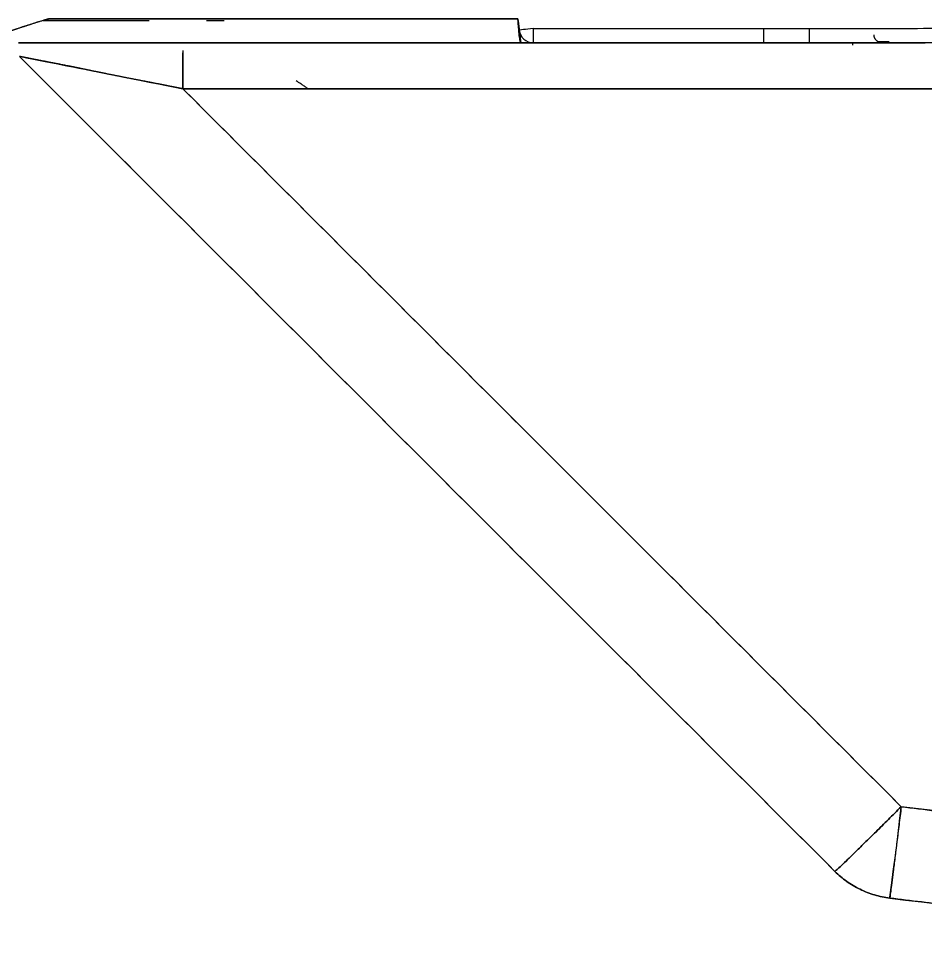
# Model space of a CAD drawing. Extents: x 86520 to 160660, y -2551 to 2752.
# Drawn here: x 86816.68 to 86836, y 1528.89 to 1548.97 of the extents above; entities that cross this region are included whole.
import ezdxf

# ---------------------------------------------------------------- set-up
doc = ezdxf.new("R2010")
doc.units = 0
doc.header["$LTSCALE"] = 10
doc.header["$MEASUREMENT"] = 0
doc.layers.add('1', color=7, linetype='CONTINUOUS')

msp = doc.modelspace()

# ---------------------------------------------------------------- linework, layer by layer
at = {"layer": '1', "color": 7, "linetype": 'CONTINUOUS'}
for p, q in [((86817.3203, 1548.9352), (86817.202, 1548.9352)), ((86827.6491, 1548.7665), (86827.6491, 1548.4613)), ((86827.6491, 1548.7665), (86832.5542, 1548.7665)), ((86832.5542, 1548.7665), (86832.5542, 1548.4613)), ((86832.5542, 1548.7665), (86833.5304, 1548.7665)), ((86833.5304, 1548.7665), (86833.5304, 1548.4613)), ((86832.5542, 1548.4613), (86827.6491, 1548.4613)), ((86833.5304, 1548.4613), (86832.5542, 1548.4613)), ((86853.2274, 1548.4613), (86833.5304, 1548.4613)), ((86834.4555, 1548.4613), (86834.4555, 1548.4084))]:
    msp.add_line(p, q, dxfattribs=at)
msp.add_arc((86827.6491, 1548.7613), 0.3, 187, 270, dxfattribs=at)
msp.add_ellipse((86827.6491, 1548.7613), major_axis=(0.2978, 0.0366), ratio=0.0173224, start_param=1.5686694, end_param=3.1415927, dxfattribs=at)
for points, degree, knots in [([(86816.2988, 1548.6445), (86816.2997, 1548.6449), (86816.3016, 1548.6455), (86816.3049, 1548.6467), (86816.3083, 1548.6479), (86816.3121, 1548.6491), (86816.3162, 1548.6505), (86816.3206, 1548.652), (86816.3253, 1548.6535), (86816.3303, 1548.6552), (86816.3356, 1548.6569), (86816.3412, 1548.6588), (86816.3472, 1548.6607), (86816.3534, 1548.6628), (86816.36, 1548.6649), (86816.367, 1548.6672), (86816.3742, 1548.6696), (86816.3818, 1548.6721), (86816.3897, 1548.6747), (86816.398, 1548.6774), (86816.4066, 1548.6803), (86816.4155, 1548.6833), (86816.4248, 1548.6863), (86816.4345, 1548.6895), (86816.4444, 1548.6929), (86816.4547, 1548.6963), (86816.4654, 1548.6998), (86816.4764, 1548.7035), (86816.4878, 1548.7073), (86816.4995, 1548.7112), (86816.5115, 1548.7152), (86816.5239, 1548.7193), (86816.5366, 1548.7235), (86816.5497, 1548.7279), (86816.5631, 1548.7323), (86816.5769, 1548.7368), (86816.5909, 1548.7415), (86816.6053, 1548.7462), (86816.6201, 1548.751), (86816.6351, 1548.7559), (86816.6504, 1548.7608), (86816.6699, 1548.7671), (86816.6937, 1548.7748), (86816.7219, 1548.784), (86816.7508, 1548.7935), (86816.7801, 1548.8032), (86816.81, 1548.8132), (86816.8403, 1548.8233), (86816.871, 1548.8335), (86816.9021, 1548.8439), (86816.9335, 1548.8542), (86816.9651, 1548.8646), (86816.997, 1548.875), (86817.0292, 1548.8853), (86817.0614, 1548.8955), (86817.0938, 1548.9056), (86817.1262, 1548.9155), (86817.1587, 1548.9253), (86817.1912, 1548.9348), (86817.2236, 1548.9441), (86817.2559, 1548.953), (86817.2882, 1548.9617), (86817.3096, 1548.9673), (86817.3204, 1548.97)], 3, [0, 0, 0, 0, 0.0106905, 0.021479, 0.032366, 0.0433515, 0.0544357, 0.0656186, 0.0769002, 0.0882805, 0.0997592, 0.1113363, 0.1230113, 0.134784, 0.1466539, 0.1586205, 0.1706833, 0.1828416, 0.1950948, 0.2074421, 0.2198826, 0.2324154, 0.2450396, 0.2577541, 0.2705579, 0.2834498, 0.2964284, 0.3094926, 0.322641, 0.3358722, 0.3491846, 0.3625768, 0.3760472, 0.389594, 0.4032158, 0.4169106, 0.4306767, 0.4445123, 0.4584155, 0.4723844, 0.4864171, 0.5005115, 0.5249161, 0.5493282, 0.5737354, 0.5981257, 0.6224872, 0.6468081, 0.6710771, 0.6952832, 0.7194156, 0.7434642, 0.767419, 0.7912706, 0.8150102, 0.8386294, 0.8621202, 0.8854754, 0.9086882, 0.9317525, 0.9546624, 0.9774131, 1, 1, 1, 1]), ([(86827.3837, 1548.4613), (86827.3811, 1548.4613), (86827.3785, 1548.4646), (86827.3732, 1548.4777), (86827.3706, 1548.4874), (86827.3654, 1548.513), (86827.3628, 1548.5288), (86827.3576, 1548.566), (86827.355, 1548.5873), (86827.3498, 1548.6345), (86827.3472, 1548.6604), (86827.342, 1548.7158), (86827.3394, 1548.7453), (86827.3342, 1548.8068), (86827.3316, 1548.8387), (86827.3264, 1548.9038), (86827.3238, 1548.937), (86827.3212, 1548.97)], 3, [0, 0, 0, 0, 0.125, 0.125, 0.25, 0.25, 0.375, 0.375, 0.5, 0.5, 0.625, 0.625, 0.75, 0.75, 0.875, 0.875, 1, 1, 1, 1]), ([(86833.5304, 1548.7665), (86834.2207, 1548.7667), (86834.9065, 1548.7669), (86836.2619, 1548.7674), (86836.9316, 1548.7676), (86838.2483, 1548.768), (86838.8953, 1548.7682), (86840.161, 1548.7685), (86840.7796, 1548.7687), (86841.9833, 1548.7688), (86842.5684, 1548.7689), (86843.7007, 1548.7689), (86844.2479, 1548.7689), (86845.3006, 1548.7689), (86845.8061, 1548.7688), (86846.7725, 1548.7687), (86847.2334, 1548.7687), (86848.1081, 1548.7687), (86848.5283, 1548.7687), (86849.329, 1548.7688), (86849.7095, 1548.7689), (86850.4251, 1548.7689), (86850.7604, 1548.7689), (86851.3803, 1548.7689), (86851.665, 1548.7688), (86852.1788, 1548.7687), (86852.4079, 1548.7685), (86852.8058, 1548.7682), (86852.9746, 1548.768), (86853.2475, 1548.7676), (86853.3517, 1548.7674), (86853.4916, 1548.7669), (86853.5274, 1548.7667), (86853.5274, 1548.7665)], 3, [0, 0, 0, 0, 0.0625, 0.0625, 0.125, 0.125, 0.1875, 0.1875, 0.25, 0.25, 0.3125, 0.3125, 0.375, 0.375, 0.4375, 0.4375, 0.5, 0.5, 0.5625, 0.5625, 0.625, 0.625, 0.6875, 0.6875, 0.75, 0.75, 0.8125, 0.8125, 0.875, 0.875, 0.9375, 0.9375, 1, 1, 1, 1]), ([(86834.9064, 1548.6265), (86834.9064, 1548.6246), (86834.9065, 1548.6208), (86834.9068, 1548.6151), (86834.9074, 1548.6094), (86834.9083, 1548.6037), (86834.9094, 1548.598), (86834.9108, 1548.5922), (86834.9124, 1548.5865), (86834.9143, 1548.5807), (86834.9164, 1548.575), (86834.9188, 1548.5694), (86834.9214, 1548.5637), (86834.9243, 1548.5581), (86834.9274, 1548.5526), (86834.9308, 1548.5471), (86834.9345, 1548.5417), (86834.9384, 1548.5363), (86834.9425, 1548.5311), (86834.947, 1548.526), (86834.9516, 1548.5209), (86834.9566, 1548.516), (86834.9618, 1548.5113), (86834.9672, 1548.5066), (86834.973, 1548.5022), (86834.9789, 1548.4978), (86834.9852, 1548.4937), (86834.9917, 1548.4898), (86834.9985, 1548.486), (86835.0031, 1548.4837), (86835.0055, 1548.4826)], 3, [0, 0, 0, 0, 0.0266781, 0.0538691, 0.0815979, 0.1098881, 0.1387621, 0.1682408, 0.1983439, 0.2290902, 0.2604971, 0.292581, 0.3253577, 0.3588416, 0.3930465, 0.4279855, 0.4636708, 0.5001139, 0.5373258, 0.5753169, 0.6140967, 0.6536747, 0.6940597, 0.7352598, 0.7772832, 0.8201373, 0.8638293, 0.9083661, 0.9537543, 1, 1, 1, 1]), ([(86817.3204, 1548.4613), (86817.0157, 1548.4613), (86816.816, 1548.4613), (86816.7062, 1548.4613), (86816.6754, 1548.4613)], 2, [0, 0, 0, 0.6666667, 0.6666667, 1, 1, 1]), ([(86835.0055, 1548.4826), (86835.0073, 1548.4826), (86835.0109, 1548.4825), (86835.0164, 1548.4822), (86835.0218, 1548.4816), (86835.0272, 1548.4807), (86835.0325, 1548.4796), (86835.0379, 1548.4783), (86835.0432, 1548.4767), (86835.0486, 1548.4749), (86835.0539, 1548.4728), (86835.0574, 1548.4713), (86835.0591, 1548.4705)], 3, [0, 0, 0, 0, 0.0983545, 0.1965568, 0.2948037, 0.3932923, 0.4922177, 0.5917728, 0.6921468, 0.7935243, 0.8960843, 1, 1, 1, 1]), ([(86835.0591, 1548.4705), (86835.0623, 1548.469), (86835.0656, 1548.4677), (86835.0792, 1548.4631), (86835.0901, 1548.4613), (86835.101, 1548.4613)], 3, [0, 0, 0, 0, 0.2438853, 0.2438853, 1, 1, 1, 1]), ([(86835.1751, 1548.4613), (86835.1863, 1548.4613), (86835.1972, 1548.4631), (86835.2183, 1548.4704), (86835.228, 1548.4757), (86835.2368, 1548.4826)], 3, [0, 0, 0, 0, 0.5, 0.5, 1, 1, 1, 1]), ([(86820.1796, 1548.2964), (86820.1796, 1548.2964), (86820.1796, 1548.2964), (86820.1796, 1548.2608), (86820.1796, 1548.2199), (86820.1796, 1548.1292), (86820.1796, 1548.0793), (86820.1796, 1547.9725), (86820.1796, 1547.9155), (86820.1796, 1547.7966), (86820.1796, 1547.7346), (86820.1796, 1547.6081), (86820.1796, 1547.5435), (86820.1796, 1547.4788)], 3, [0, 0, 0, 0, 0.0000008, 0.0000008, 0.2000006, 0.2000006, 0.4000005, 0.4000005, 0.6000003, 0.6000003, 0.8000002, 0.8000002, 1, 1, 1, 1]), ([(86816.6965, 1548.1684), (86816.6942, 1548.1707), (86817.0668, 1548.098), (86818.3542, 1547.8431), (86819.2588, 1547.6629), (86820.1796, 1547.4788)], 3, [0, 0, 0, 0, 0.5, 0.5, 1, 1, 1, 1]), ([(86820.1796, 1547.4788), (86820.1673, 1547.4812), (86820.1426, 1547.4862), (86820.1057, 1547.4935), (86820.069, 1547.5008), (86820.0325, 1547.508), (86819.9963, 1547.5151), (86819.9602, 1547.5222), (86819.9244, 1547.5293), (86819.8889, 1547.5362), (86819.8535, 1547.5431), (86819.8184, 1547.55), (86819.7835, 1547.5567), (86819.7489, 1547.5635), (86819.7144, 1547.5702), (86819.6803, 1547.5768), (86819.6463, 1547.5834), (86819.6126, 1547.5899), (86819.5791, 1547.5964), (86819.5459, 1547.6028), (86819.5129, 1547.6092), (86819.4801, 1547.6155), (86819.4476, 1547.6218), (86819.4153, 1547.628), (86819.3833, 1547.6342), (86819.3515, 1547.6403), (86819.3199, 1547.6464), (86819.2886, 1547.6525), (86819.2576, 1547.6585), (86819.2268, 1547.6644), (86819.1962, 1547.6704), (86819.1659, 1547.6762), (86819.1358, 1547.6821), (86819.106, 1547.6879), (86819.0764, 1547.6936), (86819.0471, 1547.6994), (86819.018, 1547.705), (86818.9891, 1547.7107), (86818.9605, 1547.7163), (86818.9322, 1547.7218), (86818.9041, 1547.7273), (86818.8763, 1547.7328), (86818.8487, 1547.7383), (86818.8213, 1547.7437), (86818.7943, 1547.749), (86818.7674, 1547.7543), (86818.7408, 1547.7596), (86818.7145, 1547.7649), (86818.6884, 1547.7701), (86818.6625, 1547.7752), (86818.637, 1547.7804), (86818.6116, 1547.7854), (86818.5865, 1547.7905), (86818.5617, 1547.7955), (86818.5371, 1547.8005), (86818.5127, 1547.8054), (86818.4886, 1547.8103), (86818.4648, 1547.8151), (86818.4412, 1547.8199), (86818.4179, 1547.8247), (86818.3948, 1547.8294), (86818.3719, 1547.8341), (86818.3493, 1547.8387), (86818.3269, 1547.8433), (86818.3048, 1547.8478), (86818.283, 1547.8523), (86818.2613, 1547.8568), (86818.24, 1547.8612), (86818.2188, 1547.8656), (86818.1979, 1547.8699), (86818.1773, 1547.8742), (86818.1569, 1547.8784), (86818.1368, 1547.8826), (86818.1169, 1547.8868), (86818.0972, 1547.8909), (86818.0778, 1547.8949), (86818.0586, 1547.8989), (86818.0396, 1547.9029), (86818.0209, 1547.9068), (86818.0025, 1547.9106), (86817.9843, 1547.9144), (86817.9663, 1547.9181), (86817.9485, 1547.9218), (86817.931, 1547.9255), (86817.9138, 1547.9291), (86817.8967, 1547.9326), (86817.8799, 1547.9361), (86817.8634, 1547.9395), (86817.847, 1547.9429), (86817.8309, 1547.9462), (86817.8151, 1547.9494), (86817.7995, 1547.9526), (86817.7841, 1547.9557), (86817.7689, 1547.9588), (86817.754, 1547.9618), (86817.7393, 1547.9648), (86817.7248, 1547.9677), (86817.7006, 1547.9725), (86817.6669, 1547.9791), (86817.6242, 1547.9876), (86817.5823, 1547.9958), (86817.5415, 1548.0038), (86817.5015, 1548.0116), (86817.4625, 1548.0192), (86817.4245, 1548.0266), (86817.3874, 1548.0338), (86817.3513, 1548.0408), (86817.3162, 1548.0476), (86817.282, 1548.0542), (86817.2487, 1548.0606), (86817.2165, 1548.0668), (86817.1852, 1548.0729), (86817.1548, 1548.0788), (86817.1255, 1548.0844), (86817.0971, 1548.0899), (86817.0696, 1548.0952), (86817.0432, 1548.1003), (86817.0177, 1548.1053), (86816.9932, 1548.11), (86816.9697, 1548.1146), (86816.9471, 1548.119), (86816.9256, 1548.1232), (86816.905, 1548.1273), (86816.8853, 1548.1311), (86816.8667, 1548.1348), (86816.849, 1548.1383), (86816.8323, 1548.1416), (86816.8166, 1548.1447), (86816.8018, 1548.1476), (86816.788, 1548.1504), (86816.7752, 1548.153), (86816.7634, 1548.1553), (86816.7525, 1548.1575), (86816.7426, 1548.1595), (86816.7336, 1548.1613), (86816.7257, 1548.1629), (86816.7186, 1548.1643), (86816.7126, 1548.1655), (86816.7075, 1548.1665), (86816.7033, 1548.1673), (86816.7002, 1548.1679), (86816.6979, 1548.1683), (86816.6966, 1548.1685), (86816.6965, 1548.1684), (86816.6965, 1548.1684)], 3, [0, 0, 0, 0, 0.008552, 0.0170529, 0.0255025, 0.0339008, 0.042248, 0.050544, 0.0587887, 0.0669823, 0.0751247, 0.0832159, 0.0912559, 0.0992447, 0.1071824, 0.115069, 0.1229044, 0.1306886, 0.1384218, 0.1461038, 0.1537346, 0.1613144, 0.1688431, 0.1763207, 0.1837472, 0.1911226, 0.1984469, 0.2057202, 0.2129424, 0.2201136, 0.2272338, 0.2343029, 0.241321, 0.2482881, 0.2552043, 0.2620694, 0.2688836, 0.2756468, 0.282359, 0.2890203, 0.2956307, 0.3021902, 0.3086987, 0.3151564, 0.3215632, 0.3279191, 0.3342242, 0.3404784, 0.3466818, 0.3528344, 0.3589362, 0.3649873, 0.3709875, 0.376937, 0.3828358, 0.3886838, 0.3944812, 0.4002279, 0.4059239, 0.4115692, 0.417164, 0.4227081, 0.4282017, 0.4336446, 0.4390371, 0.444379, 0.4496704, 0.4549113, 0.4601018, 0.4652418, 0.4703315, 0.4753707, 0.4803597, 0.4852983, 0.4901865, 0.4950246, 0.4998124, 0.50455, 0.5092374, 0.5138746, 0.5184618, 0.5229989, 0.527486, 0.5319231, 0.5363102, 0.5406474, 0.5449347, 0.5491722, 0.5533599, 0.5574979, 0.5615862, 0.5656248, 0.5696139, 0.5735534, 0.5774435, 0.5812841, 0.5850754, 0.5888173, 0.6003629, 0.6117642, 0.6230225, 0.6341391, 0.6451153, 0.6559524, 0.6666519, 0.6772153, 0.687644, 0.6979398, 0.7081041, 0.7181389, 0.7280458, 0.7378267, 0.7474836, 0.7570185, 0.7664334, 0.7757306, 0.7849122, 0.7939806, 0.8029383, 0.8117878, 0.8205317, 0.8291726, 0.8377134, 0.8461571, 0.8545065, 0.8627649, 0.8709354, 0.8790214, 0.8870262, 0.8949534, 0.9028067, 0.9105898, 0.9183065, 0.9259608, 0.9335566, 0.9410982, 0.9485897, 0.9560355, 0.9634399, 0.9708075, 0.9781426, 0.98545, 0.9927342, 1, 1, 1, 1]), ([(86835.4924, 1532.166), (86835.4006, 1532.0742), (86835.3088, 1531.9826), (86835.1285, 1531.8033), (86835.0402, 1531.7156), (86834.8703, 1531.5475), (86834.7887, 1531.467), (86834.6355, 1531.3164), (86834.5639, 1531.2462), (86834.4332, 1531.1187), (86834.3742, 1531.0615), (86834.2709, 1530.962), (86834.2268, 1530.9199), (86834.1549, 1530.8522), (86834.1272, 1530.8267), (86834.0895, 1530.7934), (86834.0793, 1530.7855), (86834.0782, 1530.7867)], 3, [0, 0, 0, 0, 0.125, 0.125, 0.25, 0.25, 0.375, 0.375, 0.5, 0.5, 0.625, 0.625, 0.75, 0.75, 0.875, 0.875, 1, 1, 1, 1]), ([(86834.0782, 1530.7867), (86834.0793, 1530.7855), (86834.0895, 1530.7934), (86834.1272, 1530.8267), (86834.1549, 1530.8522), (86834.2268, 1530.9199), (86834.2709, 1530.962), (86834.3742, 1531.0615), (86834.4332, 1531.1187), (86834.5639, 1531.2462), (86834.6355, 1531.3164), (86834.7887, 1531.467), (86834.8703, 1531.5475), (86835.0402, 1531.7156), (86835.1285, 1531.8033), (86835.3088, 1531.9826), (86835.4006, 1532.0742), (86835.4924, 1532.166)], 3, [0, 0, 0, 0, 0.125, 0.125, 0.25, 0.25, 0.375, 0.375, 0.5, 0.5, 0.625, 0.625, 0.75, 0.75, 0.875, 0.875, 1, 1, 1, 1]), ([(86835.4924, 1532.166), (86835.4767, 1532.0375), (86835.4609, 1531.9093), (86835.4299, 1531.658), (86835.4147, 1531.535), (86835.3855, 1531.2989), (86835.3715, 1531.1858), (86835.3451, 1530.9738), (86835.3328, 1530.8748), (86835.3103, 1530.6947), (86835.3001, 1530.6136), (86835.2823, 1530.4723), (86835.2747, 1530.4121), (86835.2622, 1530.3148), (86835.2574, 1530.2778), (86835.2508, 1530.2282), (86835.249, 1530.2158), (86835.2487, 1530.2158)], 3, [0, 0, 0, 0, 0.125, 0.125, 0.25, 0.25, 0.375, 0.375, 0.5, 0.5, 0.625, 0.625, 0.75, 0.75, 0.875, 0.875, 1, 1, 1, 1]), ([(86835.2487, 1530.2158), (86835.2487, 1530.2158), (86835.2487, 1530.2159), (86835.2488, 1530.2162), (86835.2489, 1530.2168), (86835.2489, 1530.2177), (86835.249, 1530.2187), (86835.2491, 1530.22), (86835.2493, 1530.2215), (86835.2494, 1530.2233), (86835.2496, 1530.2253), (86835.2498, 1530.2275), (86835.2501, 1530.2299), (86835.2504, 1530.2326), (86835.2507, 1530.2354), (86835.251, 1530.2385), (86835.2514, 1530.2419), (86835.2518, 1530.2454), (86835.2523, 1530.2492), (86835.2527, 1530.2532), (86835.2533, 1530.2575), (86835.2538, 1530.262), (86835.2544, 1530.2667), (86835.2551, 1530.2716), (86835.2558, 1530.2768), (86835.2565, 1530.2823), (86835.2573, 1530.288), (86835.2581, 1530.2939), (86835.2589, 1530.3001), (86835.2598, 1530.3065), (86835.2607, 1530.3132), (86835.2617, 1530.3202), (86835.2627, 1530.3275), (86835.2638, 1530.335), (86835.2648, 1530.3428), (86835.266, 1530.3508), (86835.2671, 1530.3592), (86835.2683, 1530.3678), (86835.2695, 1530.3768), (86835.2708, 1530.386), (86835.2721, 1530.3955), (86835.2735, 1530.4054), (86835.2748, 1530.4155), (86835.2763, 1530.426), (86835.2777, 1530.4368), (86835.2792, 1530.4479), (86835.2807, 1530.4594), (86835.2823, 1530.4712), (86835.2838, 1530.4834), (86835.2855, 1530.4958), (86835.2871, 1530.5087), (86835.2888, 1530.5219), (86835.2905, 1530.5354), (86835.2923, 1530.5493), (86835.2941, 1530.5636), (86835.296, 1530.5783), (86835.2979, 1530.5933), (86835.2998, 1530.6088), (86835.3017, 1530.6246), (86835.3038, 1530.6408), (86835.3058, 1530.6574), (86835.3079, 1530.6743), (86835.3101, 1530.6917), (86835.3122, 1530.7095), (86835.3145, 1530.7277), (86835.3168, 1530.7463), (86835.3191, 1530.7653), (86835.3213, 1530.7825), (86835.3232, 1530.7979), (86835.325, 1530.8114), (86835.3268, 1530.8253), (86835.3288, 1530.8395), (86835.3308, 1530.8542), (86835.333, 1530.8694), (86835.3352, 1530.8849), (86835.3375, 1530.9009), (86835.3399, 1530.9173), (86835.3423, 1530.9342), (86835.3449, 1530.9516), (86835.3474, 1530.9694), (86835.3501, 1530.9877), (86835.3528, 1531.0065), (86835.3556, 1531.0258), (86835.3584, 1531.0457), (86835.3613, 1531.066), (86835.3642, 1531.0868), (86835.3672, 1531.1082), (86835.3702, 1531.1301), (86835.3732, 1531.1525), (86835.3763, 1531.1755), (86835.3794, 1531.1991), (86835.3826, 1531.2232), (86835.3858, 1531.2478), (86835.389, 1531.2731), (86835.3923, 1531.2988), (86835.3956, 1531.3252), (86835.3989, 1531.3522), (86835.4022, 1531.3797), (86835.4056, 1531.4078), (86835.409, 1531.4365), (86835.4125, 1531.4657), (86835.4159, 1531.4955), (86835.4194, 1531.526), (86835.423, 1531.557), (86835.4266, 1531.5885), (86835.4302, 1531.6207), (86835.4339, 1531.6534), (86835.4376, 1531.6866), (86835.4413, 1531.7205), (86835.4452, 1531.7548), (86835.449, 1531.7897), (86835.453, 1531.8252), (86835.457, 1531.8612), (86835.4611, 1531.8976), (86835.4653, 1531.9346), (86835.4695, 1531.9721), (86835.4739, 1532.01), (86835.4783, 1532.0484), (86835.4829, 1532.0872), (86835.4876, 1532.1265), (86835.4908, 1532.1528), (86835.4924, 1532.166)], 3, [0, 0, 0, 0, 0.0070872, 0.0141459, 0.0211784, 0.0281873, 0.0351751, 0.0421442, 0.049097, 0.0560359, 0.0629634, 0.0698818, 0.0767936, 0.083701, 0.0906063, 0.0975119, 0.10442, 0.1113329, 0.1182526, 0.1251815, 0.1321216, 0.139075, 0.1460437, 0.1530299, 0.1600353, 0.167062, 0.1741118, 0.1811866, 0.1882881, 0.1954181, 0.2025783, 0.2097704, 0.2169959, 0.2242564, 0.2315534, 0.2388883, 0.2462627, 0.2536777, 0.2611349, 0.2686353, 0.2761803, 0.283771, 0.2914086, 0.299094, 0.3068285, 0.3146129, 0.3224482, 0.3303353, 0.3382751, 0.3462683, 0.3543159, 0.3624184, 0.3705766, 0.3787912, 0.3870627, 0.3953918, 0.403779, 0.4122247, 0.4207295, 0.4292938, 0.437918, 0.4466024, 0.4553474, 0.4641533, 0.4730204, 0.4819489, 0.4909389, 0.4999908, 0.5060219, 0.5121759, 0.5184538, 0.5248562, 0.5313841, 0.5380381, 0.544819, 0.5517275, 0.5587641, 0.5659297, 0.5732247, 0.5806497, 0.5882054, 0.5958921, 0.6037104, 0.6116608, 0.6197437, 0.6279595, 0.6363086, 0.6447913, 0.653408, 0.6621589, 0.6710443, 0.6800645, 0.6892196, 0.6985098, 0.7079353, 0.7174961, 0.7271923, 0.7370239, 0.746991, 0.7570935, 0.7673313, 0.7777043, 0.7882124, 0.7988553, 0.8096327, 0.8205445, 0.8315902, 0.8427696, 0.8540821, 0.8655273, 0.8771047, 0.8888138, 0.9006538, 0.9126243, 0.9247243, 0.9369532, 0.9493101, 0.9617943, 0.9744046, 0.9871402, 1, 1, 1, 1]), ([(86835.2487, 1530.2158), (86835.139, 1530.2293), (86835.0304, 1530.2519), (86834.8184, 1530.3146), (86834.715, 1530.3548), (86834.5163, 1530.4518), (86834.421, 1530.5085), (86834.241, 1530.6368), (86834.1564, 1530.7085), (86834.0782, 1530.7867)], 3, [0, 0, 0, 0, 0.25, 0.25, 0.5, 0.5, 0.75, 0.75, 1, 1, 1, 1]), ([(86834.0782, 1530.7867), (86834.1564, 1530.7085), (86834.241, 1530.6368), (86834.421, 1530.5085), (86834.5163, 1530.4518), (86834.715, 1530.3548), (86834.8184, 1530.3146), (86835.0304, 1530.2519), (86835.139, 1530.2293), (86835.2487, 1530.2158)], 3, [0, 0, 0, 0, 0.25, 0.25, 0.5, 0.5, 0.75, 0.75, 1, 1, 1, 1])]:
    msp.add_open_spline(points, degree=degree, knots=knots, dxfattribs=at)
for points, degree in [([(86817.3204, 1548.97), (86816.899, 1548.842), (86816.3998, 1548.6809), (86816.2988, 1548.6446)], 3), ([(86817.202, 1548.9352), (86817.9564, 1548.9352), (86818.7107, 1548.9352), (86819.4651, 1548.9352)], 3), ([(86827.3212, 1548.97), (86823.9876, 1548.97), (86820.654, 1548.97), (86817.3204, 1548.97)], 3), ([(86817.3204, 1548.97), (86827.3212, 1548.97)], 1), ([(86820.6881, 1548.9352), (86820.8116, 1548.9352), (86820.9351, 1548.9352), (86821.0586, 1548.9352)], 3), ([(86827.3212, 1548.97), (86827.3468, 1548.7611), (86827.3837, 1548.4613), (86827.3837, 1548.4613)], 2), ([(86816.6754, 1548.4613), (86816.7413, 1548.4613), (86817.0587, 1548.4613), (86817.3204, 1548.4613)], 3), ([(86817.3204, 1548.4613), (86820.6748, 1548.4613), (86824.0292, 1548.4613), (86827.3837, 1548.4613)], 3), ([(86827.3837, 1548.4613), (86817.3204, 1548.4613)], 1), ([(86827.3837, 1548.4613), (86827.7048, 1548.4613), (86828.026, 1548.4613), (86828.3472, 1548.4613)], 3), ([(86828.3472, 1548.4613), (86827.3837, 1548.4613)], 1), ([(86828.3472, 1548.4613), (86830.899, 1548.4613), (86833.4508, 1548.4613), (86836.0026, 1548.4613)], 3), ([(86836.0026, 1548.4613), (86833.7589, 1548.4613)], 1), ([(86835.2368, 1548.4826), (86835.1597, 1548.4826), (86835.0826, 1548.4826), (86835.0055, 1548.4826)], 3), ([(86834.0782, 1530.7867), (86816.6965, 1548.1684)], 1), ([(86816.6965, 1548.1684), (86822.4904, 1542.3745), (86828.2843, 1536.5806), (86834.0782, 1530.7867)], 3), ([(86822.848, 1547.4785), (86822.5985, 1547.6468)], 1), ([(86820.1796, 1547.4788), (86830.761, 1547.4788), (86841.3423, 1547.4788), (86851.9236, 1547.4788)], 3), ([(86835.4924, 1532.166), (86830.3882, 1537.2702), (86825.2839, 1542.3745), (86820.1796, 1547.4788)], 3), ([(86820.1796, 1547.4788), (86835.4924, 1532.166)], 1), ([(86851.9236, 1547.4788), (86820.1796, 1547.4788)], 1), ([(86847.2624, 1530.7208), (86843.3391, 1531.2025), (86839.4158, 1531.6843), (86835.4924, 1532.166)], 3), ([(86835.4924, 1532.166), (86847.2624, 1530.7208)], 1), ([(86846.029, 1528.8921), (86835.2487, 1530.2158)], 1), ([(86835.2487, 1530.2158), (86838.8421, 1529.7746), (86842.4355, 1529.3334), (86846.029, 1528.8921)], 3)]:
    msp.add_open_spline(points, degree=degree, dxfattribs=at)
msp.add_rational_spline([(86820.1796, 1547.4788), (86820.1796, 1547.9486), (86820.1796, 1548.2422)], [1, 0.838753546303, 0.858852930834], degree=2, dxfattribs=at)

doc.saveas('drawing.dxf')
